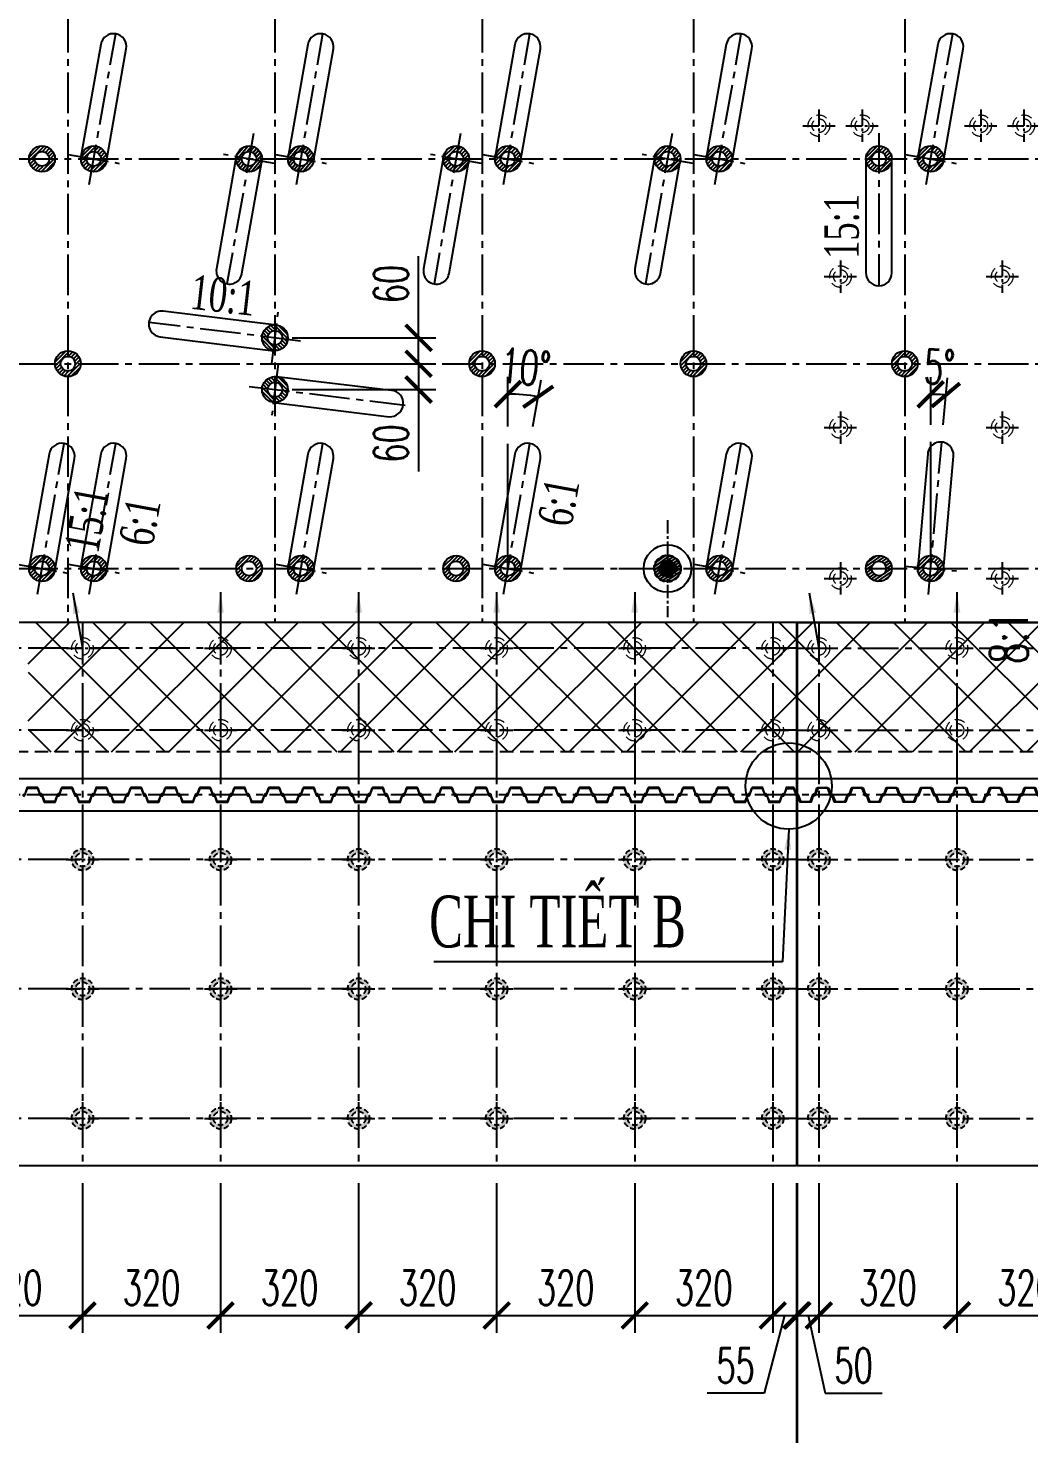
# Model space of a CAD drawing. Extents: x -64479 to 90650, y -38385 to 38270.
# Drawn here: x -35456 to -33136, y 9346 to 12606 of the extents above; entities that cross this region are included whole.
import ezdxf
from ezdxf.enums import TextEntityAlignment as Align

# ---------------------------------------------------------------- set-up
doc = ezdxf.new("R2010")
doc.units = 0
doc.header["$MEASUREMENT"] = 0
for name, pattern in [('CENTER', [2, 1.25, -0.25, 0.25, -0.25]), ('CENTER2', [1.125, 0.75, -0.125, 0.125, -0.125]), ('HIDDEN', [0.375, 0.25, -0.125])]:
    doc.linetypes.add(name, pattern=pattern)
doc.layers.get('0').update_dxf_attribs({"linetype": 'CONTINUOUS'})
for name, color, linetype in [('BORDER', 2, 'CONTINUOUS'), ('CENTER', 9, 'CENTER2'), ('Coc', 2, 'CONTINUOUS'), ('Cochh', 7, 'CONTINUOUS'), ('Cu', 230, 'CONTINUOUS'), ('Dam', 4, 'CONTINUOUS'), ('DIMENSION', 4, 'CONTINUOUS'), ('HATCH', 7, 'CONTINUOUS'), ('PILE-D600', 20, 'CONTINUOUS'), ('STEEL', 1, 'CONTINUOUS'), ('TEXT', 3, 'CONTINUOUS')]:
    doc.layers.add(name, color=color, linetype=linetype)
doc.layers.add('KHUAT', color=235, linetype='HIDDEN', lineweight=18)
doc.styles.add('DIM', font='romans.shx', dxfattribs={"width": 0.65})
doc.styles.add('THUONG', font='vntimeh.shx')
doc.dimstyles.new('1-400', dxfattribs={"dimscale": 400, "dimtxt": 0.22, "dimasz": 0.12, "dimexe": 0.1, "dimexo": 0.1, "dimgap": 0.08, "dimtad": 1, "dimdec": 0, "dimzin": 0, "dimdsep": 46, "dimtxsty": 'DIM', "dimblk": 'ARCHTICK', "dimcen": 0.15, "dimdle": 0.1, "dimclrd": 4, "dimclre": 7, "dimclrt": 2, "dimaunit": 1, "dimadec": 0, "dimazin": 0, "dimtfac": 1, "dimtdec": 0, "dimtix": 1, "dimtmove": 1, "dimatfit": 3, "dimfxl": 1, "dimtolj": 1, "dimtzin": 0, "dimarcsym": 0})
doc.dimstyles.new('400.Ph', dxfattribs={"dimscale": 400, "dimtxt": 0.2, "dimasz": 0.15, "dimexe": 0.1, "dimexo": 0.1, "dimgap": 0.06, "dimtad": 1, "dimdec": 0, "dimzin": 0, "dimdsep": 46, "dimtxsty": 'DIM', "dimblk": 'ARCHTICK', "dimcen": 0.15, "dimdle": 0.1, "dimclrd": 256, "dimclre": 7, "dimclrt": 6, "dimadec": 0, "dimazin": 0, "dimtfac": 1, "dimtdec": 0, "dimtix": 1, "dimtmove": 0, "dimatfit": 3, "dimldrblk": 'ARCHTICK', "dimfxl": 1, "dimtolj": 1, "dimtzin": 0, "dimarcsym": 0})

# ---------------------------------------------------------------- blocks, each defined once
blk = doc.blocks.new('CocD500_HH')
at = {"layer": 'CENTER', "ltscale": 50}
for p, q in [((0, 37.5), (0, -37.5)), ((-37.5, 0), (37.5, 0))]:
    blk.add_line(p, q, dxfattribs=at)
at = {"layer": 'KHUAT', "ltscale": 100}
for radius in [25, 16]:
    blk.add_circle((0, 0), radius, dxfattribs=at)
blk = doc.blocks.new('cocD500')
at = {"layer": 'HATCH'}
blk.add_blockref('CocD500_HH', (0, 0), dxfattribs=at)
blk = doc.blocks.new('_ArchTick')
at = {"color": 0, "linetype": 'ByBlock', "const_width": 0.15}
blk.add_lwpolyline([(-0.5, -0.5), (0.5, 0.5)], dxfattribs=at)
blk = doc.blocks.new('cocbs')
at = {"layer": 'Coc'}
h = blk.add_hatch(color=256, dxfattribs=at)
h.paths.add_polyline_path([(-46596.3, 9805.7), (-46596.3, 9796.7, -0.414214), (-46580.3, 9780.7), (-46571.3, 9780.7, 0.414214)])
h.paths.add_polyline_path([(-46571.3, 9780.7), (-46580.3, 9780.7, -0.414214), (-46596.3, 9764.7), (-46596.3, 9755.7, 0.414214)])
h.paths.add_polyline_path([(-46612.3, 9780.7), (-46621.3, 9780.7, 0.414214), (-46596.3, 9755.7), (-46596.3, 9764.7, -0.414214)])
h.paths.add_polyline_path([(-46596.3, 9796.7), (-46596.3, 9805.7, 0.414214), (-46621.3, 9780.7), (-46612.3, 9780.7, -0.414214)])
at = {"layer": 'Coc', "color": 8, "linetype": 'HIDDEN', "ltscale": 50}
for radius in [25, 16]:
    blk.add_circle((-46596.3, 9780.7), radius, dxfattribs=at)
at = {"layer": 'Cochh', "linetype": 'CENTER', "ltscale": 25}
for p, q in [((-46596.3, 9818.2), (-46596.3, 9743.2)), ((-46633.8, 9780.7), (-46558.8, 9780.7))]:
    blk.add_line(p, q, dxfattribs=at)
blk = doc.blocks.new('*D30')
at = {"layer": 'DIMENSION', "color": 7, "lineweight": -2}
for p, q in [((-40505.1, 9927.7), (-40505.1, 8409.5)), ((-33675.1, 9927.7), (-33675.1, 8409.5))]:
    blk.add_line(p, q, dxfattribs=at)
at = {"layer": 'DIMENSION', "lineweight": -2}
blk.add_line((-40545.1, 8449.5), (-33635.1, 8449.5), dxfattribs=at)
at = {"layer": 'DIMENSION', "lineweight": -2, "xscale": 60, "yscale": 60, "zscale": 60, "rotation": 180}
blk.add_blockref('_ArchTick', (-40505.1, 8449.5), dxfattribs=at)
at = {"layer": 'DIMENSION', "lineweight": -2, "xscale": 60, "yscale": 60, "zscale": 60}
blk.add_blockref('_ArchTick', (-33675.1, 8449.5), dxfattribs=at)
at = {"layer": 'DIMENSION', "color": 6, "insert": (-37090.1, 8513.5), "char_height": 80, "attachment_point": 5, "style": 'DIM'}
blk.add_mtext('\\A1;6830', dxfattribs=at)
blk = doc.blocks.new('*D31')
at = {"layer": 'DIMENSION', "color": 7, "lineweight": -2}
for p, q in [((-33675.1, 9927.7), (-33675.1, 8409.5)), ((-33673.1, 9927.7), (-33673.1, 8409.5))]:
    blk.add_line(p, q, dxfattribs=at)
at = {"layer": 'DIMENSION', "lineweight": -2}
for p, q in [((-33675.1, 8449.5), (-33735.1, 8449.5)), ((-33675.1, 8449.5), (-33673.1, 8449.5)), ((-33673.1, 8449.5), (-33613.1, 8449.5))]:
    blk.add_line(p, q, dxfattribs=at)
at = {"layer": 'DIMENSION', "lineweight": -2, "xscale": 60, "yscale": 60, "zscale": 60}
blk.add_blockref('_ArchTick', (-33675.1, 8449.5), dxfattribs=at)
at = {"layer": 'DIMENSION', "lineweight": -2, "xscale": 60, "yscale": 60, "zscale": 60, "rotation": 180}
blk.add_blockref('_ArchTick', (-33673.1, 8449.5), dxfattribs=at)
at = {"layer": 'DIMENSION', "color": 6, "insert": (-33674.1, 8513.5), "char_height": 80, "attachment_point": 5, "style": 'DIM'}
blk.add_mtext('\\A1;2', dxfattribs=at)
blk = doc.blocks.new('*D32')
at = {"layer": 'DIMENSION', "color": 7, "lineweight": -2}
for p, q in [((-33673.1, 9927.7), (-33673.1, 8409.5)), ((-27173.1, 9927.7), (-27173.1, 8409.5))]:
    blk.add_line(p, q, dxfattribs=at)
at = {"layer": 'DIMENSION', "lineweight": -2}
blk.add_line((-33713.1, 8449.5), (-27133.1, 8449.5), dxfattribs=at)
at = {"layer": 'DIMENSION', "lineweight": -2, "xscale": 60, "yscale": 60, "zscale": 60, "rotation": 180}
blk.add_blockref('_ArchTick', (-33673.1, 8449.5), dxfattribs=at)
at = {"layer": 'DIMENSION', "lineweight": -2, "xscale": 60, "yscale": 60, "zscale": 60}
blk.add_blockref('_ArchTick', (-27173.1, 8449.5), dxfattribs=at)
at = {"layer": 'DIMENSION', "color": 6, "insert": (-30423.1, 8513.5), "char_height": 80, "attachment_point": 5, "style": 'DIM'}
blk.add_mtext('\\A1;6500', dxfattribs=at)
blk = doc.blocks.new('*D124')
at = {"layer": 'DIMENSION', "color": 7, "lineweight": -2}
for p, q in [((-35650.1, 9927.7), (-35650.1, 9580.6)), ((-35330.1, 9927.7), (-35330.1, 9580.6))]:
    blk.add_line(p, q, dxfattribs=at)
at = {"layer": 'DIMENSION', "lineweight": -2}
blk.add_line((-35690.1, 9620.6), (-35290.1, 9620.6), dxfattribs=at)
at = {"layer": 'DIMENSION', "lineweight": -2, "xscale": 60, "yscale": 60, "zscale": 60, "rotation": 180}
blk.add_blockref('_ArchTick', (-35650.1, 9620.6), dxfattribs=at)
at = {"layer": 'DIMENSION', "lineweight": -2, "xscale": 60, "yscale": 60, "zscale": 60}
blk.add_blockref('_ArchTick', (-35330.1, 9620.6), dxfattribs=at)
at = {"layer": 'DIMENSION', "color": 6, "insert": (-35490.1, 9684.6), "char_height": 80, "attachment_point": 5, "style": 'DIM'}
blk.add_mtext('\\A1;320', dxfattribs=at)
blk = doc.blocks.new('*D125')
at = {"layer": 'DIMENSION', "color": 7, "lineweight": -2}
for p, q in [((-35330.1, 9927.7), (-35330.1, 9580.6)), ((-35010.1, 9927.7), (-35010.1, 9580.6))]:
    blk.add_line(p, q, dxfattribs=at)
at = {"layer": 'DIMENSION', "lineweight": -2}
blk.add_line((-35370.1, 9620.6), (-34970.1, 9620.6), dxfattribs=at)
at = {"layer": 'DIMENSION', "lineweight": -2, "xscale": 60, "yscale": 60, "zscale": 60, "rotation": 180}
blk.add_blockref('_ArchTick', (-35330.1, 9620.6), dxfattribs=at)
at = {"layer": 'DIMENSION', "lineweight": -2, "xscale": 60, "yscale": 60, "zscale": 60}
blk.add_blockref('_ArchTick', (-35010.1, 9620.6), dxfattribs=at)
at = {"layer": 'DIMENSION', "color": 6, "insert": (-35170.1, 9684.6), "char_height": 80, "attachment_point": 5, "style": 'DIM'}
blk.add_mtext('\\A1;320', dxfattribs=at)
blk = doc.blocks.new('*D126')
at = {"layer": 'DIMENSION', "color": 7, "lineweight": -2}
for p, q in [((-35010.1, 9927.7), (-35010.1, 9580.6)), ((-34690.1, 9927.7), (-34690.1, 9580.6))]:
    blk.add_line(p, q, dxfattribs=at)
at = {"layer": 'DIMENSION', "lineweight": -2}
blk.add_line((-35050.1, 9620.6), (-34650.1, 9620.6), dxfattribs=at)
at = {"layer": 'DIMENSION', "lineweight": -2, "xscale": 60, "yscale": 60, "zscale": 60, "rotation": 180}
blk.add_blockref('_ArchTick', (-35010.1, 9620.6), dxfattribs=at)
at = {"layer": 'DIMENSION', "lineweight": -2, "xscale": 60, "yscale": 60, "zscale": 60}
blk.add_blockref('_ArchTick', (-34690.1, 9620.6), dxfattribs=at)
at = {"layer": 'DIMENSION', "color": 6, "insert": (-34850.1, 9684.6), "char_height": 80, "attachment_point": 5, "style": 'DIM'}
blk.add_mtext('\\A1;320', dxfattribs=at)
blk = doc.blocks.new('*D127')
at = {"layer": 'DIMENSION', "color": 7, "lineweight": -2}
for p, q in [((-34690.1, 9927.7), (-34690.1, 9580.6)), ((-34370.1, 9927.7), (-34370.1, 9580.6))]:
    blk.add_line(p, q, dxfattribs=at)
at = {"layer": 'DIMENSION', "lineweight": -2}
blk.add_line((-34730.1, 9620.6), (-34330.1, 9620.6), dxfattribs=at)
at = {"layer": 'DIMENSION', "lineweight": -2, "xscale": 60, "yscale": 60, "zscale": 60, "rotation": 180}
blk.add_blockref('_ArchTick', (-34690.1, 9620.6), dxfattribs=at)
at = {"layer": 'DIMENSION', "lineweight": -2, "xscale": 60, "yscale": 60, "zscale": 60}
blk.add_blockref('_ArchTick', (-34370.1, 9620.6), dxfattribs=at)
at = {"layer": 'DIMENSION', "color": 6, "insert": (-34530.1, 9684.6), "char_height": 80, "attachment_point": 5, "style": 'DIM'}
blk.add_mtext('\\A1;320', dxfattribs=at)
blk = doc.blocks.new('*D128')
at = {"layer": 'DIMENSION', "color": 7, "lineweight": -2}
for p, q in [((-34370.1, 9927.7), (-34370.1, 9580.6)), ((-34050.1, 9927.7), (-34050.1, 9580.6))]:
    blk.add_line(p, q, dxfattribs=at)
at = {"layer": 'DIMENSION', "lineweight": -2}
blk.add_line((-34410.1, 9620.6), (-34010.1, 9620.6), dxfattribs=at)
at = {"layer": 'DIMENSION', "lineweight": -2, "xscale": 60, "yscale": 60, "zscale": 60, "rotation": 180}
blk.add_blockref('_ArchTick', (-34370.1, 9620.6), dxfattribs=at)
at = {"layer": 'DIMENSION', "lineweight": -2, "xscale": 60, "yscale": 60, "zscale": 60}
blk.add_blockref('_ArchTick', (-34050.1, 9620.6), dxfattribs=at)
at = {"layer": 'DIMENSION', "color": 6, "insert": (-34210.1, 9684.6), "char_height": 80, "attachment_point": 5, "style": 'DIM'}
blk.add_mtext('\\A1;320', dxfattribs=at)
blk = doc.blocks.new('*D129')
at = {"layer": 'DIMENSION', "color": 7, "lineweight": -2}
for p, q in [((-34050.1, 9927.7), (-34050.1, 9580.6)), ((-33730.1, 9927.7), (-33730.1, 9580.6))]:
    blk.add_line(p, q, dxfattribs=at)
at = {"layer": 'DIMENSION', "lineweight": -2}
blk.add_line((-34090.1, 9620.6), (-33690.1, 9620.6), dxfattribs=at)
at = {"layer": 'DIMENSION', "lineweight": -2, "xscale": 60, "yscale": 60, "zscale": 60, "rotation": 180}
blk.add_blockref('_ArchTick', (-34050.1, 9620.6), dxfattribs=at)
at = {"layer": 'DIMENSION', "lineweight": -2, "xscale": 60, "yscale": 60, "zscale": 60}
blk.add_blockref('_ArchTick', (-33730.1, 9620.6), dxfattribs=at)
at = {"layer": 'DIMENSION', "color": 6, "insert": (-33890.1, 9684.6), "char_height": 80, "attachment_point": 5, "style": 'DIM'}
blk.add_mtext('\\A1;320', dxfattribs=at)
blk = doc.blocks.new('*D130')
at = {"layer": 'DIMENSION', "color": 7, "lineweight": -2}
for p, q in [((-33730.1, 9927.7), (-33730.1, 9580.6)), ((-33675.1, 9927.7), (-33675.1, 9580.6))]:
    blk.add_line(p, q, dxfattribs=at)
at = {"layer": 'DIMENSION', "lineweight": -2}
for p, q in [((-33770.1, 9620.6), (-33635.1, 9620.6)), ((-33702.6, 9620.6), (-33750.2, 9440.5)), ((-33750.2, 9440.5), (-33882.4, 9440.5))]:
    blk.add_line(p, q, dxfattribs=at)
at = {"layer": 'DIMENSION', "lineweight": -2, "xscale": 60, "yscale": 60, "zscale": 60, "rotation": 180}
blk.add_blockref('_ArchTick', (-33730.1, 9620.6), dxfattribs=at)
at = {"layer": 'DIMENSION', "lineweight": -2, "xscale": 60, "yscale": 60, "zscale": 60}
blk.add_blockref('_ArchTick', (-33675.1, 9620.6), dxfattribs=at)
at = {"layer": 'DIMENSION', "color": 6, "insert": (-33816.3, 9504.5), "char_height": 80, "attachment_point": 5, "style": 'DIM'}
blk.add_mtext('\\A1;55', dxfattribs=at)
blk = doc.blocks.new('*D131')
at = {"layer": 'DIMENSION', "color": 7, "lineweight": -2}
for p, q in [((-33673.1, 9927.7), (-33673.1, 9580.6)), ((-33623.1, 9927.7), (-33623.1, 9580.6))]:
    blk.add_line(p, q, dxfattribs=at)
at = {"layer": 'DIMENSION', "lineweight": -2}
for p, q in [((-33713.1, 9620.6), (-33583.1, 9620.6)), ((-33648.1, 9620.6), (-33608.7, 9440.6)), ((-33608.7, 9440.6), (-33476.5, 9440.6))]:
    blk.add_line(p, q, dxfattribs=at)
at = {"layer": 'DIMENSION', "lineweight": -2, "xscale": 60, "yscale": 60, "zscale": 60, "rotation": 180}
blk.add_blockref('_ArchTick', (-33673.1, 9620.6), dxfattribs=at)
at = {"layer": 'DIMENSION', "lineweight": -2, "xscale": 60, "yscale": 60, "zscale": 60}
blk.add_blockref('_ArchTick', (-33623.1, 9620.6), dxfattribs=at)
at = {"layer": 'DIMENSION', "color": 6, "insert": (-33542.6, 9504.6), "char_height": 80, "attachment_point": 5, "style": 'DIM'}
blk.add_mtext('\\A1;50', dxfattribs=at)
blk = doc.blocks.new('*D132')
at = {"layer": 'DIMENSION', "color": 7, "lineweight": -2}
for p, q in [((-33623.1, 9927.7), (-33623.1, 9580.6)), ((-33303.1, 9927.7), (-33303.1, 9580.6))]:
    blk.add_line(p, q, dxfattribs=at)
at = {"layer": 'DIMENSION', "lineweight": -2}
blk.add_line((-33663.1, 9620.6), (-33263.1, 9620.6), dxfattribs=at)
at = {"layer": 'DIMENSION', "lineweight": -2, "xscale": 60, "yscale": 60, "zscale": 60, "rotation": 180}
blk.add_blockref('_ArchTick', (-33623.1, 9620.6), dxfattribs=at)
at = {"layer": 'DIMENSION', "lineweight": -2, "xscale": 60, "yscale": 60, "zscale": 60}
blk.add_blockref('_ArchTick', (-33303.1, 9620.6), dxfattribs=at)
at = {"layer": 'DIMENSION', "color": 6, "insert": (-33463.1, 9684.6), "char_height": 80, "attachment_point": 5, "style": 'DIM'}
blk.add_mtext('\\A1;320', dxfattribs=at)
blk = doc.blocks.new('*D133')
at = {"layer": 'DIMENSION', "color": 7, "lineweight": -2}
for p, q in [((-33303.1, 9927.7), (-33303.1, 9580.6)), ((-32983.1, 9927.7), (-32983.1, 9580.6))]:
    blk.add_line(p, q, dxfattribs=at)
at = {"layer": 'DIMENSION', "lineweight": -2}
blk.add_line((-33343.1, 9620.6), (-32943.1, 9620.6), dxfattribs=at)
at = {"layer": 'DIMENSION', "lineweight": -2, "xscale": 60, "yscale": 60, "zscale": 60, "rotation": 180}
blk.add_blockref('_ArchTick', (-33303.1, 9620.6), dxfattribs=at)
at = {"layer": 'DIMENSION', "lineweight": -2, "xscale": 60, "yscale": 60, "zscale": 60}
blk.add_blockref('_ArchTick', (-32983.1, 9620.6), dxfattribs=at)
at = {"layer": 'DIMENSION', "color": 6, "insert": (-33143.1, 9684.6), "char_height": 80, "attachment_point": 5, "style": 'DIM'}
blk.add_mtext('\\A1;320', dxfattribs=at)
blk = doc.blocks.new('*D587')
at = {"layer": 'DIMENSION', "color": 7, "lineweight": -2}
for p, q in [((-68019.5, 11682.2), (-68019.5, 11797.3)), ((-67961.5, 11682), (-67942.3, 11790.5))]:
    blk.add_line(p, q, dxfattribs=at)
at = {"layer": 'DIMENSION', "lineweight": -2}
blk.add_arc((-68019.5, 11352.7), 404.6, 80, 90, dxfattribs=at)
at = {"layer": 'DIMENSION', "lineweight": -2, "xscale": 60, "yscale": 60, "zscale": 60}
for p, rotation in [((-68019.5, 11757.3), 179.9999999999964), ((-67949.3, 11751.1), 350.000000000006)]:
    blk.add_blockref('_ArchTick', p, dxfattribs=dict(at, rotation=rotation))
at = {"layer": 'DIMENSION', "color": 6, "insert": (-67978.7, 11819.5), "char_height": 80, "attachment_point": 5, "rotation": 355, "style": 'DIM'}
blk.add_mtext('\\A1;10°', dxfattribs=at)
blk = doc.blocks.new('*D588')
at = {"layer": 'DIMENSION', "color": 7, "lineweight": -2}
for p, q in [((-68519.5, 11827.7), (-68186.5, 11827.7)), ((-68519.5, 11767.7), (-68186.5, 11767.7))]:
    blk.add_line(p, q, dxfattribs=at)
at = {"layer": 'DIMENSION', "lineweight": -2}
for p, q in [((-68226.5, 11827.7), (-68226.5, 11727.7)), ((-68226.5, 11767.7), (-68226.5, 11578))]:
    blk.add_line(p, q, dxfattribs=at)
at = {"layer": 'DIMENSION', "lineweight": -2, "xscale": 60, "yscale": 60, "zscale": 60}
for p, rotation in [((-68226.5, 11827.7), 90), ((-68226.5, 11767.7), 270)]:
    blk.add_blockref('_ArchTick', p, dxfattribs=dict(at, rotation=rotation))
at = {"layer": 'DIMENSION', "color": 6, "insert": (-68290.5, 11642.8), "char_height": 80, "attachment_point": 5, "rotation": 90, "style": 'DIM'}
blk.add_mtext('\\A1;60', dxfattribs=at)
blk = doc.blocks.new('*D589')
at = {"layer": 'DIMENSION', "lineweight": -2}
for p, q in [((-68226.5, 11887.7), (-68226.5, 12077.4)), ((-68226.5, 11827.7), (-68226.5, 11927.7))]:
    blk.add_line(p, q, dxfattribs=at)
at = {"layer": 'DIMENSION', "color": 7, "lineweight": -2}
for p, q in [((-68519.5, 11887.7), (-68186.5, 11887.7)), ((-68519.5, 11827.7), (-68186.5, 11827.7))]:
    blk.add_line(p, q, dxfattribs=at)
at = {"layer": 'DIMENSION', "lineweight": -2, "xscale": 60, "yscale": 60, "zscale": 60}
for p, rotation in [((-68226.5, 11887.7), 90), ((-68226.5, 11827.7), 270)]:
    blk.add_blockref('_ArchTick', p, dxfattribs=dict(at, rotation=rotation))
at = {"layer": 'DIMENSION', "color": 6, "insert": (-68290.5, 12012.5), "char_height": 80, "attachment_point": 5, "rotation": 90, "style": 'DIM'}
blk.add_mtext('\\A1;60', dxfattribs=at)
blk = doc.blocks.new('*D627')
at = {"layer": 'DIMENSION', "color": 7, "lineweight": -2}
for p, q in [((-67039.5, 11686.3), (-67039.5, 11796.6)), ((-67010.4, 11685.9), (-67000.8, 11794.9))]:
    blk.add_line(p, q, dxfattribs=at)
at = {"layer": 'DIMENSION', "lineweight": -2}
blk.add_arc((-67039.5, 11352.7), 403.9, 85, 90, dxfattribs=at)
at = {"layer": 'DIMENSION', "lineweight": -2, "xscale": 60, "yscale": 60, "zscale": 60}
for p, rotation in [((-67039.5, 11756.6), 179.9999999999993), ((-67004.3, 11755.1), 355.0000000000061)]:
    blk.add_blockref('_ArchTick', p, dxfattribs=dict(at, rotation=rotation))
at = {"layer": 'DIMENSION', "color": 6, "insert": (-67019.1, 11820.2), "char_height": 80, "attachment_point": 5, "rotation": 357.5, "style": 'DIM'}
blk.add_mtext('\\A1;5°', dxfattribs=at)
blk = doc.blocks.new('Cu thep kieu IVL')
at = {"layer": 'CENTER'}
for p, q in [((-20, 19.2), (-20, 14.8)), ((20, 19.2), (20, 14.8))]:
    blk.add_line(p, q, dxfattribs=at)
at = {"layer": 'Cu', "color": 1}
blk.add_lwpolyline([(-11.6, 2.3, 0.331206), (-10.7, 1.6), (10.7, 1.6, 0.331206), (11.6, 2.3), (18.1, 18.4, -0.331206), (19.1, 19.2), (20.3, 19.2, -0.223582), (21.5, 18.6, -0.452935), (21.1, 16.7), (20, 16.2, -0.518485), (19.2, 16.4, -0.300037), (19.7, 16.9), (20.7, 17.4, 0.427626), (20.8, 18.1, 0.215462), (20.3, 18.4), (19.5, 18.4, 0.331206), (18.7, 17.8), (13.4, 1.3, -0.331206), (11.7, 0), (-11.7, 0, -0.331206), (-13.4, 1.3), (-18.7, 17.8, 0.331206), (-19.5, 18.4), (-20.3, 18.4, 0.215462), (-20.8, 18.1, 0.427626), (-20.7, 17.4), (-19.7, 16.9, -0.300037), (-19.2, 16.4, -0.518485), (-20, 16.2), (-21.1, 16.7, -0.452935), (-21.5, 18.6, -0.223582), (-20.3, 19.2), (-19.1, 19.2, -0.331206), (-18.1, 18.4)], format="xyb", close=True, dxfattribs=at)
blk = doc.blocks.new('*U435')
at = {"layer": 'STEEL', "rotation": 180}
for p in [(5080, 34), (5160, 34), (5240, 34), (5320, 34), (5400, 34), (5480, 34), (5560, 34), (5640, 34), (5720, 34), (5800, 34), (5880, 34), (5960, 34), (6040, 34), (6120, 34), (6200, 34), (6280, 34), (6360, 34), (6440, 34), (6520, 34), (6600, 34), (6680, 34), (6760, 34)]:
    blk.add_blockref('Cu thep kieu IVL', p, dxfattribs=at)
at = {"layer": 'STEEL'}
for p in [(5040, 0), (5120, 0), (5200, 0), (5280, 0), (5360, 0), (5440, 0), (5520, 0), (5600, 0), (5680, 0), (5760, 0), (5840, 0), (5920, 0), (6000, 0), (6080, 0), (6160, 0), (6240, 0), (6320, 0), (6400, 0), (6480, 0), (6560, 0), (6640, 0), (6720, 0)]:
    blk.add_blockref('Cu thep kieu IVL', p, dxfattribs=at)
blk = doc.blocks.new('*U436')
at = {"layer": 'STEEL', "rotation": 180}
for p in [(40, 34), (120, 34), (200, 34), (280, 34), (360, 34), (440, 34), (520, 34)]:
    blk.add_blockref('Cu thep kieu IVL', p, dxfattribs=at)
at = {"layer": 'STEEL'}
for p in [(0, 0), (80, 0), (160, 0), (240, 0), (320, 0), (400, 0), (480, 0)]:
    blk.add_blockref('Cu thep kieu IVL', p, dxfattribs=at)
blk = doc.blocks.new('cocthu')
at = {"layer": 'Coc'}
h = blk.add_hatch(color=256, dxfattribs=at)
h.paths.add_polyline_path([(-52084.6, 9499), (-52084.6, 9487.7, -0.414214), (-52064.6, 9467.7), (-52053.3, 9467.7, 0.414214)])
h.paths.add_polyline_path([(-52053.3, 9467.7), (-52064.6, 9467.7, -0.414214), (-52084.6, 9447.7), (-52084.6, 9436.5, 0.414214)])
h.paths.add_polyline_path([(-52104.6, 9467.7), (-52115.8, 9467.7, 0.414214), (-52084.6, 9436.5), (-52084.6, 9447.7, -0.414214)])
h.paths.add_polyline_path([(-52084.6, 9487.7), (-52084.6, 9499, 0.414214), (-52115.8, 9467.7), (-52104.6, 9467.7, -0.414214)])
at = {"layer": 'Dam'}
h = blk.add_hatch(color=256, dxfattribs=at)
h.paths.add_polyline_path([(-52084.6, 9487.7), (-52084.6, 9467.7), (-52064.6, 9467.7, 0.414214)])
h.paths.add_polyline_path([(-52084.6, 9487.7, 0.414214), (-52104.6, 9467.7), (-52084.6, 9467.7)])
h.paths.add_polyline_path([(-52084.6, 9467.7), (-52104.6, 9467.7, 0.414214), (-52084.6, 9447.7)])
h.paths.add_polyline_path([(-52064.6, 9467.7), (-52084.6, 9467.7), (-52084.6, 9447.7, 0.414214)])
at = {"layer": 'CENTER', "linetype": 'CENTER', "ltscale": 25}
for p, q in [((-52084.6, 9580.2), (-52084.6, 9355.2)), ((-52197.1, 9467.7), (-51972.1, 9467.7))]:
    blk.add_line(p, q, dxfattribs=at)
at = {"layer": 'Coc', "color": 8, "linetype": 'HIDDEN', "ltscale": 50}
for radius in [31.2, 20]:
    blk.add_circle((-52084.6, 9467.7), radius, dxfattribs=at)
at = {"layer": 'Cu', "color": 1, "linetype": 'Continuous', "ltscale": 50}
blk.add_circle((-52084.6, 9467.7), 55.1, dxfattribs=at)
blk = doc.blocks.new('pd3')
at = {"layer": 'HATCH'}
h = blk.add_hatch(dxfattribs=at)
h.set_pattern_fill('ANSI31', color=256, scale=50, style=0)
h.set_pattern_definition([(45, (-61030.761, -7330.5305), (-4.4194174, 4.4194174), [])])
h.paths.add_polyline_path([(-69129.5, 12302.7, 1), (-69069.5, 12302.7, 1)])
h.paths.add_polyline_path([(-69082.5, 12302.7, -1), (-69116.5, 12302.7, -1)], flags=16)
h = blk.add_hatch(dxfattribs=at)
h.set_pattern_fill('ANSI31', color=256, scale=50, style=0)
h.set_pattern_definition([(45, (-60910.761, -7330.5305), (-4.4194174, 4.4194174), [])])
h.paths.add_polyline_path([(-69009.5, 12302.7, 1), (-68949.5, 12302.7, 1)])
h.paths.add_polyline_path([(-68962.5, 12302.7, -1), (-68996.5, 12302.7, -1)], flags=16)
h = blk.add_hatch(dxfattribs=at)
h.set_pattern_fill('ANSI31', color=256, scale=50, angle=5, style=0)
h.set_pattern_definition([(50, (-58870.317, -6552.5805), (-4.7877778, 4.0174226), [])])
h.paths.add_polyline_path([(-68649.4, 12300.1, 1), (-68589.6, 12305.3, 1)])
h.paths.add_polyline_path([(-68602.6, 12304.2, -1), (-68636.5, 12301.2, -1)], flags=16)
h = blk.add_hatch(dxfattribs=at)
h.set_pattern_fill('ANSI31', color=256, scale=50, angle=5, style=0)
h.set_pattern_definition([(50, (-58750.317, -6552.5805), (-4.7877778, 4.0174226), [])])
h.paths.add_polyline_path([(-68529.4, 12300.1, 1), (-68469.6, 12305.3, 1)])
h.paths.add_polyline_path([(-68482.6, 12304.2, -1), (-68516.5, 12301.2, -1)], flags=16)
h = blk.add_hatch(dxfattribs=at)
h.set_pattern_fill('ANSI31', color=256, scale=50, style=0)
h.set_pattern_definition([(45, (-60070.761, -7330.5305), (-4.4194174, 4.4194174), [])])
h.paths.add_polyline_path([(-68169.5, 12302.7, 1), (-68109.5, 12302.7, 1)])
h.paths.add_polyline_path([(-68122.5, 12302.7, -1), (-68156.5, 12302.7, -1)], flags=16)
h = blk.add_hatch(dxfattribs=at)
h.set_pattern_fill('ANSI31', color=256, scale=50, style=0)
h.set_pattern_definition([(45, (-59950.761, -7330.5305), (-4.4194174, 4.4194174), [])])
h.paths.add_polyline_path([(-68049.5, 12302.7, 1), (-67989.5, 12302.7, 1)])
h.paths.add_polyline_path([(-68002.5, 12302.7, -1), (-68036.5, 12302.7, -1)], flags=16)
h = blk.add_hatch(dxfattribs=at)
h.set_pattern_fill('ANSI31', color=256, scale=50, style=0)
h.set_pattern_definition([(45, (-59580.761, -7330.5305), (-4.4194174, 4.4194174), [])])
h.paths.add_polyline_path([(-67679.5, 12302.7, 1), (-67619.5, 12302.7, 1)])
h.paths.add_polyline_path([(-67632.5, 12302.7, -1), (-67666.5, 12302.7, -1)], flags=16)
h = blk.add_hatch(dxfattribs=at)
h.set_pattern_fill('ANSI31', color=256, scale=50, style=0)
h.set_pattern_definition([(45, (-59460.761, -7330.5305), (-4.4194174, 4.4194174), [])])
h.paths.add_polyline_path([(-67559.5, 12302.7, 1), (-67499.5, 12302.7, 1)])
h.paths.add_polyline_path([(-67512.5, 12302.7, -1), (-67546.5, 12302.7, -1)], flags=16)
h = blk.add_hatch(dxfattribs=at)
h.set_pattern_fill('ANSI31', color=256, scale=50, style=0)
h.set_pattern_definition([(45, (-59090.761, -7330.5305), (-4.4194174, 4.4194174), [])])
h.paths.add_polyline_path([(-67189.5, 12302.7, 1), (-67129.5, 12302.7, 1)])
h.paths.add_polyline_path([(-67142.5, 12302.7, -1), (-67176.5, 12302.7, -1)], flags=16)
h = blk.add_hatch(dxfattribs=at)
h.set_pattern_fill('ANSI31', color=256, scale=50, style=0)
h.set_pattern_definition([(45, (-58970.761, -7330.5305), (-4.4194174, 4.4194174), [])])
h.paths.add_polyline_path([(-67069.5, 12302.7, 1), (-67009.5, 12302.7, 1)])
h.paths.add_polyline_path([(-67022.5, 12302.7, -1), (-67056.5, 12302.7, -1)], flags=16)
h = blk.add_hatch(dxfattribs=at)
h.set_pattern_fill('ANSI31', color=256, scale=50, angle=90, style=0)
h.set_pattern_definition([(135, (-48926.31, 19956.461), (-4.4194174, -4.4194174), [])])
h.paths.add_polyline_path([(-68559.5, 11857.7, 1), (-68559.5, 11917.7, 1)])
h.paths.add_polyline_path([(-68559.5, 11904.7, -1), (-68559.5, 11870.7, -1)], flags=16)
h = blk.add_hatch(dxfattribs=at)
h.set_pattern_fill('ANSI31', color=256, scale=50, style=0)
h.set_pattern_definition([(45, (-60970.761, -7805.5305), (-4.4194174, 4.4194174), [])])
h.paths.add_polyline_path([(-69069.5, 11827.7, 1), (-69009.5, 11827.7, 1)])
h.paths.add_polyline_path([(-69022.5, 11827.7, -1), (-69056.5, 11827.7, -1)], flags=16)
h = blk.add_hatch(dxfattribs=at)
h.set_pattern_fill('ANSI31', color=256, scale=50, style=0)
h.set_pattern_definition([(45, (-60010.761, -7805.5305), (-4.4194174, 4.4194174), [])])
h.paths.add_polyline_path([(-68109.5, 11827.7, 1), (-68049.5, 11827.7, 1)])
h.paths.add_polyline_path([(-68062.5, 11827.7, -1), (-68096.5, 11827.7, -1)], flags=16)
h = blk.add_hatch(dxfattribs=at)
h.set_pattern_fill('ANSI31', color=256, scale=50, style=0)
h.set_pattern_definition([(45, (-59520.761, -7805.5305), (-4.4194174, 4.4194174), [])])
h.paths.add_polyline_path([(-67619.5, 11827.7, 1), (-67559.5, 11827.7, 1)])
h.paths.add_polyline_path([(-67572.5, 11827.7, -1), (-67606.5, 11827.7, -1)], flags=16)
h = blk.add_hatch(dxfattribs=at)
h.set_pattern_fill('ANSI31', color=256, scale=50, style=0)
h.set_pattern_definition([(45, (-59030.761, -7805.5305), (-4.4194174, 4.4194174), [])])
h.paths.add_polyline_path([(-67129.5, 11827.7, 1), (-67069.5, 11827.7, 1)])
h.paths.add_polyline_path([(-67082.5, 11827.7, -1), (-67116.5, 11827.7, -1)], flags=16)
h = blk.add_hatch(dxfattribs=at)
h.set_pattern_fill('ANSI31', color=256, scale=50, angle=90, style=0)
h.set_pattern_definition([(135, (-48926.31, 19836.461), (-4.4194174, -4.4194174), [])])
h.paths.add_polyline_path([(-68559.5, 11737.7, 1), (-68559.5, 11797.7, 1)])
h.paths.add_polyline_path([(-68559.5, 11784.7, -1), (-68559.5, 11750.7, -1)], flags=16)
h = blk.add_hatch(dxfattribs=at)
h.set_pattern_fill('ANSI31', color=256, scale=50, style=0)
h.set_pattern_definition([(45, (-61030.761, -8280.5305), (-4.4194174, 4.4194174), [])])
h.paths.add_polyline_path([(-69129.5, 11352.7, 1), (-69069.5, 11352.7, 1)])
h.paths.add_polyline_path([(-69082.5, 11352.7, -1), (-69116.5, 11352.7, -1)], flags=16)
h = blk.add_hatch(dxfattribs=at)
h.set_pattern_fill('ANSI31', color=256, scale=50, style=0)
h.set_pattern_definition([(45, (-60910.761, -8280.5305), (-4.4194174, 4.4194174), [])])
h.paths.add_polyline_path([(-69009.5, 11352.7, 1), (-68949.5, 11352.7, 1)])
h.paths.add_polyline_path([(-68962.5, 11352.7, -1), (-68996.5, 11352.7, -1)], flags=16)
h = blk.add_hatch(dxfattribs=at)
h.set_pattern_fill('ANSI31', color=256, scale=50, style=0)
h.set_pattern_definition([(45, (-60550.761, -8280.5305), (-4.4194174, 4.4194174), [])])
h.paths.add_polyline_path([(-68649.5, 11352.7, 1), (-68589.5, 11352.7, 1)])
h.paths.add_polyline_path([(-68602.5, 11352.7, -1), (-68636.5, 11352.7, -1)], flags=16)
h = blk.add_hatch(dxfattribs=at)
h.set_pattern_fill('ANSI31', color=256, scale=50, style=0)
h.set_pattern_definition([(45, (-60430.761, -8280.5305), (-4.4194174, 4.4194174), [])])
h.paths.add_polyline_path([(-68529.5, 11352.7, 1), (-68469.5, 11352.7, 1)])
h.paths.add_polyline_path([(-68482.5, 11352.7, -1), (-68516.5, 11352.7, -1)], flags=16)
h = blk.add_hatch(dxfattribs=at)
h.set_pattern_fill('ANSI31', color=256, scale=50, style=0)
h.set_pattern_definition([(45, (-60070.761, -8280.5305), (-4.4194174, 4.4194174), [])])
h.paths.add_polyline_path([(-68169.5, 11352.7, 1), (-68109.5, 11352.7, 1)])
h.paths.add_polyline_path([(-68122.5, 11352.7, -1), (-68156.5, 11352.7, -1)], flags=16)
h = blk.add_hatch(dxfattribs=at)
h.set_pattern_fill('ANSI31', color=256, scale=50, style=0)
h.set_pattern_definition([(45, (-59950.761, -8280.5305), (-4.4194174, 4.4194174), [])])
h.paths.add_polyline_path([(-68049.5, 11352.7, 1), (-67989.5, 11352.7, 1)])
h.paths.add_polyline_path([(-68002.5, 11352.7, -1), (-68036.5, 11352.7, -1)], flags=16)
h = blk.add_hatch(dxfattribs=at)
h.set_pattern_fill('ANSI31', color=256, scale=50, angle=-10, style=0)
h.set_pattern_definition([(35, (-63112.6167, -9383.385), (-3.5848527, 5.1197003), [])])
h.paths.add_polyline_path([(-67679.1, 11357.9, 1), (-67620, 11347.5, 1)])
h.paths.add_polyline_path([(-67632.8, 11349.7, -1), (-67666.3, 11355.6, -1)], flags=16)
h = blk.add_hatch(dxfattribs=at)
h.set_pattern_fill('ANSI31', color=256, scale=50, style=0)
h.set_pattern_definition([(45, (-59460.761, -8280.5305), (-4.4194174, 4.4194174), [])])
h.paths.add_polyline_path([(-67559.5, 11352.7, 1), (-67499.5, 11352.7, 1)])
h.paths.add_polyline_path([(-67512.5, 11352.7, -1), (-67546.5, 11352.7, -1)], flags=16)
h = blk.add_hatch(dxfattribs=at)
h.set_pattern_fill('ANSI31', color=256, scale=50, angle=-10, style=0)
h.set_pattern_definition([(35, (-62622.6167, -9383.385), (-3.5848527, 5.1197003), [])])
h.paths.add_polyline_path([(-67189.1, 11357.9, 1), (-67130, 11347.5, 1)])
h.paths.add_polyline_path([(-67142.8, 11349.7, -1), (-67176.3, 11355.6, -1)], flags=16)
h = blk.add_hatch(dxfattribs=at)
h.set_pattern_fill('ANSI31', color=256, scale=50, style=0)
h.set_pattern_definition([(45, (-58970.761, -8280.5305), (-4.4194174, 4.4194174), [])])
h.paths.add_polyline_path([(-67069.5, 11352.7, 1), (-67009.5, 11352.7, 1)])
h.paths.add_polyline_path([(-67022.5, 11352.7, -1), (-67056.5, 11352.7, -1)], flags=16)
at = {"layer": 'BORDER'}
blk.add_lwpolyline([(-61612.5, 13627.7), (-61612.5, 11227.7), (-69156.5, 11227.7), (-69156.5, 13627.7)], dxfattribs=at)
at = {"layer": 'CENTER', "ltscale": 125}
for p, q in [((-69039.5, 13627.7), (-69039.5, 11227.7)), ((-68559.5, 13627.7), (-68559.5, 11227.7)), ((-68079.5, 13627.7), (-68079.5, 11227.7)), ((-67589.5, 13627.7), (-67589.5, 11227.7)), ((-67099.5, 13627.7), (-67099.5, 11227.7)), ((-68989.9, 12243.6), (-68928.4, 12592.7)), ((-68509.9, 12243.6), (-68448.4, 12592.7)), ((-68029.9, 12243.6), (-67968.4, 12592.7)), ((-67539.9, 12243.6), (-67478.4, 12592.7)), ((-67049.9, 12243.6), (-66988.4, 12592.7)), ((-68609.1, 12361.8), (-68670.7, 12012.7)), ((-68129.1, 12361.8), (-68190.7, 12012.7)), ((-67639.1, 12361.8), (-67700.7, 12012.7)), ((-67159.5, 12362.7), (-67159.5, 12008.3)), ((-69156.5, 12302.7), (-61612.5, 12302.7)), ((-69038.6, 12313.1), (-68920.4, 12292.3)), ((-68560.4, 12292.3), (-68678.6, 12313.1)), ((-68558.6, 12313.1), (-68440.4, 12292.3)), ((-68080.4, 12292.3), (-68198.6, 12313.1)), ((-68078.6, 12313.1), (-67960.4, 12292.3)), ((-67590.4, 12292.3), (-67708.6, 12313.1)), ((-67588.6, 12313.1), (-67470.4, 12292.3)), ((-67098.6, 12313.1), (-66980.4, 12292.3)), ((-68566.8, 11828.1), (-68552.2, 11947.2)), ((-68500, 11880.4), (-68851.8, 11923.6)), ((-69156.5, 11827.7), (-61612.5, 11827.7)), ((-68552.2, 11827.2), (-68566.8, 11708.1)), ((-68619.1, 11775), (-68257.3, 11731.8)), ((-69109.9, 11293.6), (-69048.4, 11642.7)), ((-68989.9, 11293.6), (-68928.4, 11642.7)), ((-68509.9, 11293.6), (-68448.4, 11642.7)), ((-68029.9, 11293.6), (-67968.4, 11642.7)), ((-67539.9, 11293.6), (-67478.4, 11642.7)), ((-67044.8, 11292.9), (-67013.9, 11646)), ((-69158.6, 11363.1), (-69040.4, 11342.3)), ((-69156.5, 11352.7), (-61612.5, 11352.7)), ((-69038.6, 11363.1), (-68920.4, 11342.3)), ((-68558.6, 11363.1), (-68440.4, 11342.3)), ((-68078.6, 11363.1), (-67960.4, 11342.3)), ((-67588.6, 11363.1), (-67470.4, 11342.3)), ((-67099.3, 11357.9), (-66979.8, 11347.5))]:
    blk.add_line(p, q, dxfattribs=at)
at = {"layer": 'DIMENSION'}
for p, q in [((-68019.5, 11352.7), (-68019.5, 11642.2)), ((-67039.5, 11352.7), (-67039.5, 11646.3))]:
    blk.add_line(p, q, dxfattribs=at)
at = {"layer": 'PILE-D600', "linetype": 'Continuous', "ltscale": 0.7}
for points in [[(-68950, 12297.5), (-68904.1, 12557.9, 1), (-68963.2, 12568.3), (-69009.1, 12307.9)], [(-68470, 12297.5), (-68424.1, 12557.9, 1), (-68483.2, 12568.3), (-68529.1, 12307.9)], [(-67990, 12297.5), (-67944.1, 12557.9, 1), (-68003.2, 12568.3), (-68049.1, 12307.9)], [(-67500, 12297.5), (-67454.1, 12557.9, 1), (-67513.2, 12568.3), (-67559.1, 12307.9)], [(-67010, 12297.5), (-66964.1, 12557.9, 1), (-67023.2, 12568.3), (-67069.1, 12307.9)], [(-68649.1, 12307.9), (-68695, 12047.5, 1), (-68635.9, 12037.1), (-68590, 12297.5)], [(-68169.1, 12307.9), (-68215, 12047.5, 1), (-68155.9, 12037.1), (-68110, 12297.5)], [(-67679.1, 12307.9), (-67725, 12047.5, 1), (-67665.9, 12037.1), (-67620, 12297.5)], [(-67189.5, 12302.7), (-67189.5, 12038.3, 1), (-67129.5, 12038.3), (-67129.5, 12302.7)], [(-68555.9, 11917.5), (-68818.3, 11949.7, 1), (-68825.7, 11890.1), (-68563.2, 11857.9)], [(-68563.2, 11737.9), (-68300.7, 11705.7, 0.96746), (-68283.4, 11765.2), (-68555.9, 11797.5)], [(-69070, 11347.5), (-69024.1, 11607.9, 1), (-69083.2, 11618.3), (-69129.1, 11357.9)], [(-68950, 11347.5), (-68904.1, 11607.9, 1), (-68963.2, 11618.3), (-69009.1, 11357.9)], [(-68470, 11347.5), (-68424.1, 11607.9, 1), (-68483.2, 11618.3), (-68529.1, 11357.9)], [(-67990, 11347.5), (-67944.1, 11607.9, 1), (-68003.2, 11618.3), (-68049.1, 11357.9)], [(-67500, 11347.5), (-67454.1, 11607.9, 1), (-67513.2, 11618.3), (-67559.1, 11357.9)], [(-67009.6, 11350.1), (-66986.6, 11613.5, 1), (-67046.4, 11618.7), (-67069.4, 11355.3)]]:
    blk.add_lwpolyline(points, format="xyb", dxfattribs=at)
for centre, radius in [((-69099.5, 12302.7), 30), ((-68979.5, 12302.7), 30), ((-68619.5, 12302.7), 30), ((-68619.5, 12302.7), 30), ((-68499.5, 12302.7), 30), ((-68499.5, 12302.7), 30), ((-68139.5, 12302.7), 30), ((-68019.5, 12302.7), 30), ((-67649.5, 12302.7), 30), ((-67529.5, 12302.7), 30), ((-67159.5, 12302.7), 30), ((-67039.5, 12302.7), 30), ((-69099.5, 12302.7), 17), ((-68979.5, 12302.7), 17), ((-68619.5, 12302.7), 17), ((-68499.5, 12302.7), 17), ((-68139.5, 12302.7), 17), ((-68019.5, 12302.7), 17), ((-67649.5, 12302.7), 17), ((-67529.5, 12302.7), 17), ((-67159.5, 12302.7), 17), ((-67039.5, 12302.7), 17), ((-68559.5, 11887.7), 30), ((-68559.5, 11887.7), 17), ((-69039.5, 11827.7), 30), ((-69039.5, 11827.7), 17), ((-68079.5, 11827.7), 30), ((-68079.5, 11827.7), 17), ((-67589.5, 11827.7), 30), ((-67589.5, 11827.7), 17), ((-67099.5, 11827.7), 30), ((-67099.5, 11827.7), 17), ((-68559.5, 11767.7), 30), ((-68559.5, 11767.7), 17), ((-69099.5, 11352.7), 30), ((-68979.5, 11352.7), 30), ((-68619.5, 11352.7), 30), ((-68499.5, 11352.7), 30), ((-68139.5, 11352.7), 30), ((-68019.5, 11352.7), 30), ((-67649.5, 11352.7), 30), ((-67529.5, 11352.7), 30), ((-67159.5, 11352.7), 30), ((-67039.5, 11352.7), 30), ((-69099.5, 11352.7), 17), ((-68979.5, 11352.7), 17), ((-68619.5, 11352.7), 17), ((-68499.5, 11352.7), 17), ((-68139.5, 11352.7), 17), ((-68019.5, 11352.7), 17), ((-67649.5, 11352.7), 17), ((-67529.5, 11352.7), 17), ((-67159.5, 11352.7), 17), ((-67039.5, 11352.7), 17)]:
    blk.add_circle(centre, radius, dxfattribs=at)
at = {"layer": 'TEXT', "style": 'THUONG', "width": 0.7}
for s, rotation, p in [('15:1', 90, (-67182.3, 12071)), ('10:1', 353.5324, (-68761.4, 11931.7)), ('6:1', 79.5709, (-67849.1, 11441.8)), ('15:1', 79.5709, (-68946, 11380.7)), ('6:1', 79.5709, (-68819.8, 11396.3))]:
    blk.add_text(s, height=80, rotation=rotation, dxfattribs=at).set_placement(p, align=Align.BOTTOM_LEFT)
at = {"layer": 'DIMENSION'}
for p1, angle, picture, middle in [((-68559.5, 11887.7), 90, '*D589', (-68226.5, 12012.5)), ((-68559.5, 11767.7), 270, '*D588', (-68226.5, 11642.8))]:
    dim = blk.add_linear_dim(base=(-68226.5, 11827.7), p1=p1, p2=(-68559.5, 11827.7), angle=angle, dimstyle='400.Ph', dxfattribs=at)
    dim.commit()
    dim.dimension.update_dxf_attribs({"geometry": picture, "text_midpoint": middle, "dimtype": 128})
for base, line1, line2, picture, middle in [((-67972.6, 11754.5), ((-68029.9, 11293.6), (-67968.4, 11642.7)), ((-68019.5, 11352.7), (-68019.5, 11642.2)), '*D587', (-67978.7, 11819.5)), ((-67016, 11755.9), ((-67044.8, 11292.9), (-67013.9, 11646)), ((-67039.5, 11352.7), (-67039.5, 11646.3)), '*D627', (-67019.1, 11820.2))]:
    dim = blk.add_angular_dim_2l(base=base, line1=line1, line2=line2, dimstyle='400.Ph', dxfattribs=at)
    dim.commit()
    dim.dimension.update_dxf_attribs({"geometry": picture, "text_midpoint": middle})

msp = doc.modelspace()

# ---------------------------------------------------------------- hatches: boundary and pattern name
at = {"layer": 'Dam'}
h = msp.add_hatch(dxfattribs=at)
h.set_pattern_fill('ANSI37', color=8, scale=750, style=0)
h.set_pattern_definition([(45, (0, -11350.51), (-66.29126, 66.29126), []), (135, (0, -11350.51), (-66.29126, -66.29126), [])])
h.paths.add_polyline_path([(-22738.1, 11227.7), (-35456.2, 11227.7), (-35456.2, 10927.7), (-22738.1, 10927.7)])
h.paths.add_polyline_path([(-15077.1, 10927.7), (-15077.1, 11227.7), (-22738.1, 11227.7), (-22738.1, 10927.7)])

# ---------------------------------------------------------------- linework, layer by layer
at = {"layer": 'BORDER'}
for p, q in [((-33675.1, 11227.7), (-40505.1, 11227.7)), ((-33675.1, 11227.7), (-40505.1, 11227.7)), ((-33675.1, 11227.7), (-33675.1, 9967.7)), ((-33673.1, 11227.7), (-31069.1, 11227.7)), ((-27173.1, 11227.7), (-33673.1, 11227.7)), ((-33673.1, 11227.7), (-33673.1, 9967.7)), ((-33675.1, 9967.7), (-40505.1, 9967.7)), ((-27173.1, 9967.7), (-33673.1, 9967.7))]:
    msp.add_line(p, q, dxfattribs=at)
at = {"layer": 'CENTER', "ltscale": 125}
for p, q in [((-35330.1, 11227.7), (-35330.1, 9967.7)), ((-35010.1, 11227.7), (-35010.1, 9967.7)), ((-34690.1, 11227.7), (-34690.1, 9967.7)), ((-34370.1, 11227.7), (-34370.1, 9967.7)), ((-34050.1, 11227.7), (-34050.1, 9967.7)), ((-33730.1, 11227.7), (-33730.1, 9967.7)), ((-33623.1, 11227.7), (-33623.1, 9967.7)), ((-33303.1, 11227.7), (-33303.1, 9967.7)), ((-33675.1, 11167.7), (-40505.1, 11167.7)), ((-33673.1, 11167.7), (-27173.1, 11167.9)), ((-33675.1, 10977.7), (-40505.1, 10977.7)), ((-33673.1, 10977.7), (-27173.1, 10977.9)), ((-13006, 10827.8), (-46828.1, 10827.8)), ((-33675.1, 10677.7), (-40505.1, 10677.7)), ((-33673.1, 10677.7), (-27173.1, 10677.9)), ((-33675.1, 10377.7), (-40505.1, 10377.7)), ((-33673.1, 10377.7), (-27173.1, 10377.9)), ((-33675.1, 10077.7), (-40505.1, 10077.7)), ((-33673.1, 10077.7), (-27173.1, 10077.9))]:
    msp.add_line(p, q, dxfattribs=at)
at = {"layer": 'Cu', "color": 5}
msp.add_lwpolyline([(-33683.2, 10843, -0.331206), (-33682.3, 10842.3), (-33675.8, 10826.5, 0.331206), (-33674.8, 10825.8), (-33673.6, 10825.8, 0.223582), (-33672.4, 10826.4, 0.452935), (-33672.8, 10828.2), (-33673.9, 10828.8, 0.518485), (-33674.7, 10828.6, 0.300037), (-33674.2, 10828.1), (-33673.2, 10827.5, -0.427626), (-33673.1, 10826.9, -0.215462), (-33673.6, 10826.6), (-33674.4, 10826.6, -0.331206), (-33675.2, 10827.2), (-33680.5, 10843.7, 0.331206), (-33682.2, 10845), (-33697.6, 10845, 0.331206), (-33699.3, 10843.7), (-33704.6, 10827.2, -0.331206), (-33705.4, 10826.6), (-33706.2, 10826.6, -0.215462), (-33706.7, 10826.9, -0.427626), (-33706.6, 10827.5), (-33705.6, 10828.1, 0.300037), (-33705.1, 10828.6, 0.518485), (-33705.9, 10828.8), (-33707, 10828.2, 0.452935), (-33707.4, 10826.4, 0.223582), (-33706.2, 10825.8), (-33705, 10825.8, 0.331206), (-33704, 10826.5), (-33697.5, 10842.3, -0.331206), (-33696.6, 10843)], format="xyb", close=True, dxfattribs=at)
at = {"layer": 'Dam', "ltscale": 200}
for p, q in [((-12966.9, 10865.2), (-46787.1, 10865.2)), ((-13045.1, 10790.2), (-46787.1, 10790.2))]:
    msp.add_line(p, q, dxfattribs=at)
at = {"layer": 'STEEL', "color": 1, "linetype": 'HIDDEN', "ltscale": 125}
for p, q in [((-33675.1, 10927.7), (-40505.1, 10927.7)), ((-27173.1, 10927.7), (-33673.1, 10927.7))]:
    msp.add_line(p, q, dxfattribs=at)
at = {"layer": 'TEXT'}
msp.add_circle((-33693.1, 10848.2), 100, dxfattribs=at)

# ---------------------------------------------------------------- block references
at = {"layer": 'Coc'}
for p in [(11266.2, 897), (11586.2, 897), (11906.2, 897), (12226.2, 897), (12546.2, 897), (12866.2, 897), (12973.2, 897), (13293.2, 897), (11266.2, 597), (11586.2, 597), (11906.2, 597), (12226.2, 597), (12546.2, 597), (12866.2, 597), (12973.2, 597), (13293.2, 597), (11266.2, 297), (11586.2, 297), (11906.2, 297), (12226.2, 297), (12546.2, 297), (12866.2, 297), (12973.2, 297), (13293.2, 297)]:
    msp.add_blockref('cocbs', p, dxfattribs=at)
at = {"layer": 'Cochh'}
for p in [(-33623.1, 12379.7), (-33523.1, 12379.7), (-33248.1, 12379.7), (-33148.1, 12379.7), (-33573.1, 12029.7), (-33198.1, 12029.7), (-33573.1, 11679.7), (-33198.1, 11679.7), (-33573.1, 11329.7), (-33198.1, 11329.7)]:
    msp.add_blockref('cocD500', p, dxfattribs=at)
at = {"layer": 'Dam'}
msp.add_blockref('cocthu', (18110.5, 1885), dxfattribs=at)
at = {"layer": 'DIMENSION'}
msp.add_blockref('pd3', (33675.5, 0), dxfattribs=at)
at = {"layer": 'HATCH'}
for p in [(-35330.1, 11167.7), (-35010.1, 11167.7), (-34690.1, 11167.7), (-34370.1, 11167.7), (-34050.1, 11167.7), (-33730.1, 11167.7), (-33623.1, 11167.7), (-33303.1, 11167.7), (-35330.1, 10977.7), (-35010.1, 10977.7), (-34690.1, 10977.7), (-34370.1, 10977.7), (-34050.1, 10977.7), (-33730.1, 10977.7), (-33623.1, 10977.7), (-33303.1, 10977.7)]:
    msp.add_blockref('CocD500_HH', p, dxfattribs=at)
at = {"layer": 'STEEL', "xscale": -1, "rotation": 180}
msp.add_blockref('*U435', (-40486.1, 10844.8), dxfattribs=at)
at = {"layer": 'STEEL'}
msp.add_blockref('*U436', (-33654.1, 10810.8), dxfattribs=at)

# ---------------------------------------------------------------- texts
at = {"layer": 'TEXT', "style": 'DIM', "width": 0.65}
msp.add_text('8:1', height=88, rotation=90, dxfattribs=at).set_placement((-33138.7, 11131.7))
at = {"layer": 'TEXT', "style": 'THUONG', "width": 0.65}
msp.add_text('chi tiÕt b', height=120, dxfattribs=at).set_placement((-34526.7, 10474.3))

# ---------------------------------------------------------------- dimensions: what is measured, and where the dimension line sits
at = {"layer": 'DIMENSION'}
for base, p1, p2, picture, middle in [((-33675.1, 8449.5), (-40505.1, 9967.7), (-33675.1, 9967.7), '*D30', (-37090.1, 8513.5)), ((-35330.1, 9620.6), (-35650.1, 9967.7), (-35330.1, 9967.7), '*D124', (-35490.1, 9684.6)), ((-35010.1, 9620.6), (-35330.1, 9967.7), (-35010.1, 9967.7), '*D125', (-35170.1, 9684.6)), ((-34690.1, 9620.6), (-35010.1, 9967.7), (-34690.1, 9967.7), '*D126', (-34850.1, 9684.6)), ((-34370.1, 9620.6), (-34690.1, 9967.7), (-34370.1, 9967.7), '*D127', (-34530.1, 9684.6)), ((-34050.1, 9620.6), (-34370.1, 9967.7), (-34050.1, 9967.7), '*D128', (-34210.1, 9684.6)), ((-33730.1, 9620.6), (-34050.1, 9967.7), (-33730.1, 9967.7), '*D129', (-33890.1, 9684.6)), ((-33673.1, 8449.5), (-33675.1, 9967.7), (-33673.1, 9967.7), '*D31', (-33674.1, 8513.5)), ((-27173.1, 8449.5), (-33673.1, 9967.7), (-27173.1, 9967.7), '*D32', (-30423.1, 8513.5)), ((-33303.1, 9620.6), (-33623.1, 9967.7), (-33303.1, 9967.7), '*D132', (-33463.1, 9684.6)), ((-32983.1, 9620.6), (-33303.1, 9967.7), (-32983.1, 9967.7), '*D133', (-33143.1, 9684.6))]:
    dim = msp.add_linear_dim(base=base, p1=p1, p2=p2, dimstyle='400.Ph', override={"dimtmove": 1}, dxfattribs=at)
    dim.commit()
    dim.dimension.update_dxf_attribs({"geometry": picture, "text_midpoint": middle})
for base, p1, p2, picture, middle in [((-33675.1, 9620.6), (-33730.1, 9967.7), (-33675.1, 9967.7), '*D130', (-33774.2, 9440.5)), ((-33623.1, 9620.6), (-33673.1, 9967.7), (-33623.1, 9967.7), '*D131', (-33584.7, 9440.6))]:
    dim = msp.add_linear_dim(base=base, p1=p1, p2=p2, dimstyle='400.Ph', override={"dimtmove": 1}, dxfattribs=at)
    dim.commit()
    dim.dimension.update_dxf_attribs({"geometry": picture, "text_midpoint": middle, "dimtype": 160})

# ---------------------------------------------------------------- leaders
at = {"layer": 'TEXT'}
for points, override in [([(-35352.7, 11296.1), (-35330.1, 11167.7)], {"dimgap": 0.08, "dimtad": 0}), ([(-35010.1, 11298.1), (-35010.1, 11167.7)], {"dimgap": 0.08, "dimtad": 0}), ([(-34690.1, 11298.1), (-34690.1, 11167.7)], {"dimgap": 0.08, "dimtad": 0}), ([(-34370.1, 11298.1), (-34370.1, 11167.7)], {"dimgap": 0.08, "dimtad": 0}), ([(-34050.1, 11298.1), (-34050.1, 11167.7)], {"dimgap": 0.08, "dimtad": 0}), ([(-33645.7, 11296.1), (-33623.1, 11167.7)], {"dimgap": 0.08, "dimtad": 0}), ([(-33303.1, 11298.1), (-33303.1, 11167.7)], {"dimgap": 0.08, "dimtad": 0}), ([(-33693.1, 10748.2), (-33707.4, 10440.7), (-34515.6, 10440.7)], {"dimtad": 0})]:
    msp.add_leader(points, dimstyle='1-400', override=override, dxfattribs=at)

doc.saveas('drawing.dxf')
